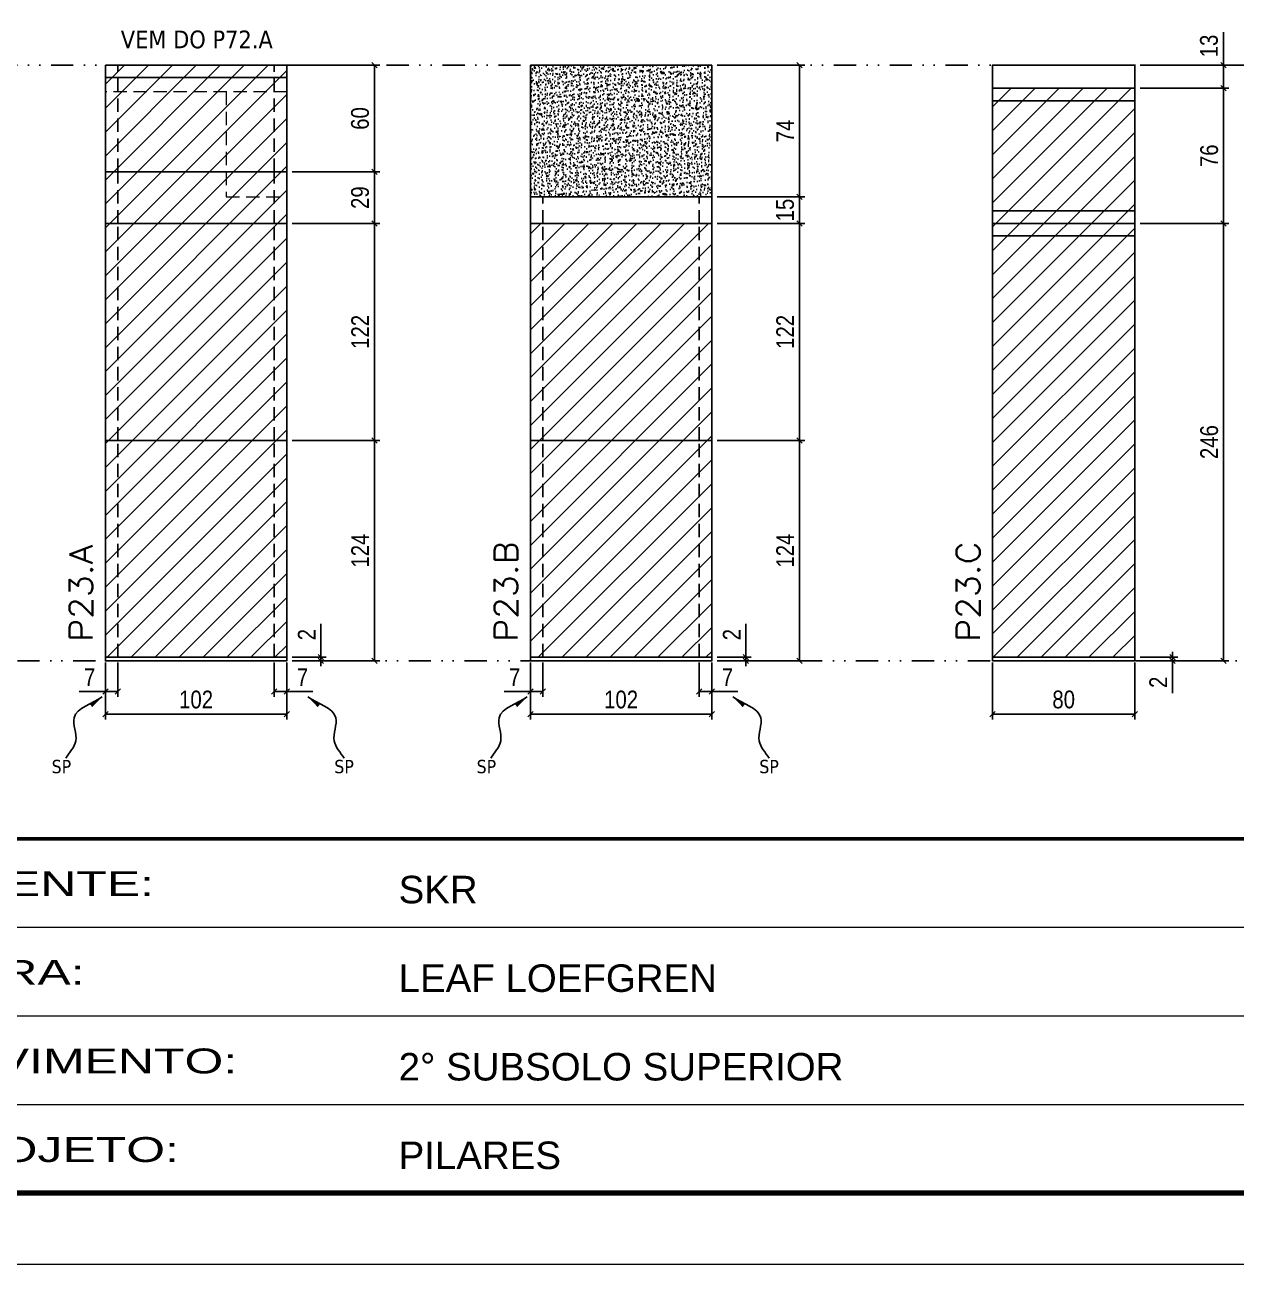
# Model space of a CAD drawing. Extents: x 13741 to 27878, y -21631 to 6985.
# Drawn here: x 18085 to 18767, y -2105 to -1408 of the extents above; entities that cross this region are included whole.
import ezdxf

# ---------------------------------------------------------------- set-up
doc = ezdxf.new("R2010")
doc.units = 0
for name, pattern in [('CONTINUO', [0]), ('DASHED', [0.75, 0.5, -0.25]), ('DIVIDE2', [0.625, 0.25, -0.125, 0, -0.125, 0, -0.125]), ('HIDDEN', [0.375, 0.25, -0.125])]:
    doc.linetypes.add(name, pattern=pattern)
for name, color, linetype in [('COTA', 241, 'Continuous'), ('Nível', 160, 'Continuous'), ('Painéis', 200, 'Continuous'), ('SARR_2.2x7', 40, 'Continuous'), ('Sarrafo de Pressão', 42, 'HIDDEN'), ('texto', 7, 'Continuous')]:
    doc.layers.add(name, color=color, linetype=linetype)
for name, color, linetype, lineweight in [('Folhas', 255, 'Continuous', 9), ('Hachura', 251, 'Continuous', 9), ('SARRAFO DE PRESSAO', 251, 'DASHED', 9), ('Texto Seção', 7, 'Continuous', 15)]:
    doc.layers.add(name, color=color, linetype=linetype, lineweight=lineweight)
doc.styles.add('ARIAL', font='arial.ttf')
doc.styles.add('COTA TECNICA', font='techl___.ttf', dxfattribs={"height": 10})
doc.styles.add('COTA TECNICA-50', font='techl___.ttf', dxfattribs={"height": 10})
doc.styles.add('REGUA-120', font='ROMANS.shx', dxfattribs={"height": 15})
doc.styles.get("Standard").update_dxf_attribs({"font": 'arial.ttf'})
doc.styles.add('Tecnologia', font='')
doc.styles.get('Tecnologia').set_extended_font_data('Forgotten Futurist')
doc.dimstyles.new('COTA PAINEL-50', dxfattribs={"dimtxt": 10, "dimasz": 3, "dimexe": 3, "dimexo": 3, "dimgap": 3, "dimtad": 1, "dimdec": 1, "dimzin": 12, "dimdsep": 46, "dimtxsty": 'COTA TECNICA-50', "dimblk1": 'OBLIQUE', "dimblk2": 'OBLIQUE', "dimsah": 1, "dimcen": 0.9, "dimclrd": 4, "dimclre": 4, "dimclrt": 240, "dimadec": 1, "dimazin": 3, "dimtfac": 1, "dimtdec": 1, "dimtmove": 0, "dimatfit": 3, "dimfxl": 1, "dimtolj": 1, "dimtzin": 12, "dimarcsym": 0})
doc.dimstyles.new('PAINEL', dxfattribs={"dimtxt": 10, "dimasz": 3, "dimexe": 3, "dimexo": 3, "dimgap": 3, "dimtad": 1, "dimdec": 1, "dimzin": 12, "dimdsep": 46, "dimtxsty": 'COTA TECNICA', "dimblk1": 'OBLIQUE', "dimblk2": 'OBLIQUE', "dimsah": 1, "dimcen": 0.9, "dimclrd": 4, "dimclre": 4, "dimclrt": 240, "dimadec": 1, "dimazin": 3, "dimtfac": 1, "dimtdec": 1, "dimtmove": 0, "dimatfit": 3, "dimfxl": 1, "dimtolj": 1, "dimtzin": 12, "dimarcsym": 0})
doc.dimstyles.get("Standard").update_dxf_attribs({"dimtxt": 0.18, "dimasz": 0.18, "dimexe": 0.18, "dimexo": 0.0625, "dimgap": 0.09, "dimtad": 0, "dimtih": 1, "dimtoh": 1, "dimdec": 4, "dimzin": 0, "dimdsep": 46, "dimtxsty": 'Standard', "dimcen": 0.09, "dimadec": 0, "dimazin": 0, "dimtfac": 1, "dimtdec": 4, "dimtofl": 0, "dimtmove": 0, "dimatfit": 3, "dimfxl": 1, "dimtolj": 1, "dimtzin": 0, "dimarcsym": 0})

# ---------------------------------------------------------------- blocks, each defined once
blk = doc.blocks.new('9999999999')
at = {"color": 30, "linetype": 'CONTINUO'}
for p, q in [((98564.56, 34379.64), (99583.98, 34379.64)), ((98564.56, 34329.83), (99487.98, 34329.83)), ((98564.56, 34280.02), (99487.98, 34280.02))]:
    blk.add_line(p, q, dxfattribs=at)
at = {"color": 30, "linetype": 'CONTINUO', "const_width": 2}
blk.add_lwpolyline([(99583.98, 34230.21), (99583.98, 34414.45, 0.414214), (99568.98, 34429.45), (98228.98, 34429.45, 0.414214), (98213.98, 34414.45), (98213.98, 34245.21, 0.414214), (98228.98, 34230.21), (99583.98, 34230.21)], format="xyb", dxfattribs=at)
at = {"layer": 'Folhas'}
blk.add_lwpolyline([(98138.98, 34190.21), (99623.98, 34190.21), (99623.98, 35240.21), (98138.98, 35240.21)], close=True, dxfattribs=at)
at = {"layer": 'Folhas', "color": 30, "const_width": 3}
blk.add_lwpolyline([(98213.98, 34230.21), (99583.98, 34230.21), (99583.98, 35200.21), (98213.98, 35200.21)], close=True, dxfattribs=at)
at = {"color": 7, "linetype": 'Continuous', "ltscale": 5, "style": 'ARIAL'}
for s, height, p in [('SKR', 15.483, (98837.68, 34393.13)), ('LEAF LOEFGREN', 15.4829, (98837.68, 34343.32)), ('2° SUBSOLO SUPERIOR', 15.4829, (98837.68, 34293.51)), ('PILARES', 15.483, (98837.68, 34243.7))]:
    blk.add_text(s, height=height, dxfattribs=at).set_placement(p)
at = {"layer": 'Folhas', "color": 7, "style": 'Tecnologia', "width": 1.5}
for s, p in [('CLIENTE:', (98573.65, 34397.17)), ('OBRA:', (98573.65, 34347.31)), ('PAVIMENTO:', (98573.65, 34297.5)), ('PROJETO:', (98573.65, 34247.69))]:
    blk.add_text(s, height=14, dxfattribs=at).set_placement(p)
blk = doc.blocks.new('_Oblique')
at = {"color": 0, "linetype": 'ByBlock', "lineweight": -2}
blk.add_line((-0.5, -0.5), (0.5, 0.5), dxfattribs=at)
blk = doc.blocks.new('*D1624')
at = {"layer": 'COTA', "color": 4, "lineweight": -2, "transparency": 16777216}
for p, q in [((18369.81, -1767.02), (18369.81, -1798.91)), ((18471.81, -1767.02), (18471.81, -1798.91)), ((18471.81, -1795.91), (18369.81, -1795.91))]:
    blk.add_line(p, q, dxfattribs=at)
at = {"layer": 'Defpoints', "color": 0, "transparency": 16777216}
for p in [(18369.81, -1764.02), (18471.81, -1764.02), (18369.81, -1795.91)]:
    blk.add_point(p, dxfattribs=at)
at = {"layer": 'COTA', "color": 4, "lineweight": -2, "transparency": 16777216, "xscale": 3, "yscale": 3, "zscale": 3, "rotation": 180}
blk.add_blockref('_Oblique', (18369.81, -1795.91), dxfattribs=at)
at = {"layer": 'COTA', "color": 4, "lineweight": -2, "transparency": 16777216, "xscale": 3, "yscale": 3, "zscale": 3}
blk.add_blockref('_Oblique', (18471.81, -1795.91), dxfattribs=at)
at = {"layer": 'COTA', "color": 240, "transparency": 16777216, "insert": (18420.81, -1787.81), "char_height": 10, "attachment_point": 5, "style": 'COTA TECNICA'}
blk.add_mtext('\\A1;102', dxfattribs=at)
blk = doc.blocks.new('*D1625')
at = {"layer": 'COTA', "color": 4, "lineweight": -2, "transparency": 16777216}
for p, q in [((18464.81, -1767.02), (18464.81, -1786.26)), ((18471.81, -1769.02), (18471.81, -1786.26)), ((18464.81, -1783.26), (18471.81, -1783.26)), ((18471.81, -1783.26), (18486.54, -1783.26))]:
    blk.add_line(p, q, dxfattribs=at)
at = {"layer": 'Defpoints', "color": 0, "transparency": 16777216}
for p in [(18464.81, -1764.02), (18471.81, -1766.02), (18471.81, -1783.26)]:
    blk.add_point(p, dxfattribs=at)
at = {"layer": 'COTA', "color": 4, "lineweight": -2, "transparency": 16777216, "xscale": 3, "yscale": 3, "zscale": 3, "rotation": 180}
blk.add_blockref('_Oblique', (18464.81, -1783.26), dxfattribs=at)
at = {"layer": 'COTA', "color": 4, "lineweight": -2, "transparency": 16777216, "xscale": 3, "yscale": 3, "zscale": 3}
blk.add_blockref('_Oblique', (18471.81, -1783.26), dxfattribs=at)
at = {"layer": 'COTA', "color": 240, "transparency": 16777216, "insert": (18480.67, -1775.18), "char_height": 10, "attachment_point": 5, "style": 'COTA TECNICA-50'}
blk.add_mtext('\\A1;7', dxfattribs=at)
blk = doc.blocks.new('*D1626')
at = {"layer": 'COTA', "color": 4, "lineweight": -2, "transparency": 16777216}
for p, q in [((18369.81, -1769.02), (18369.81, -1786.26)), ((18376.81, -1767.02), (18376.81, -1786.26)), ((18369.81, -1783.26), (18355.08, -1783.26)), ((18376.81, -1783.26), (18369.81, -1783.26))]:
    blk.add_line(p, q, dxfattribs=at)
at = {"layer": 'Defpoints', "color": 0, "transparency": 16777216}
for p in [(18369.81, -1766.02), (18376.81, -1764.02), (18369.81, -1783.26)]:
    blk.add_point(p, dxfattribs=at)
at = {"layer": 'COTA', "color": 4, "lineweight": -2, "transparency": 16777216, "xscale": 3, "yscale": 3, "zscale": 3, "rotation": 180}
blk.add_blockref('_Oblique', (18369.81, -1783.26), dxfattribs=at)
at = {"layer": 'COTA', "color": 4, "lineweight": -2, "transparency": 16777216, "xscale": 3, "yscale": 3, "zscale": 3}
blk.add_blockref('_Oblique', (18376.81, -1783.26), dxfattribs=at)
at = {"layer": 'COTA', "color": 240, "transparency": 16777216, "insert": (18360.94, -1775.18), "char_height": 10, "attachment_point": 5, "style": 'COTA TECNICA-50'}
blk.add_mtext('\\A1;7', dxfattribs=at)
blk = doc.blocks.new('*D1627')
at = {"layer": 'COTA', "color": 4, "lineweight": -2, "transparency": 16777216}
for p, q in [((18491.07, -1764.02), (18491.07, -1745.21)), ((18474.81, -1764.02), (18494.07, -1764.02)), ((18474.81, -1766.02), (18494.07, -1766.02)), ((18491.07, -1766.02), (18491.07, -1764.02)), ((18491.07, -1766.02), (18491.07, -1769.02))]:
    blk.add_line(p, q, dxfattribs=at)
at = {"layer": 'Defpoints', "color": 0, "transparency": 16777216}
for p in [(18471.81, -1764.02), (18471.81, -1766.02), (18491.07, -1766.02)]:
    blk.add_point(p, dxfattribs=at)
at = {"layer": 'COTA', "color": 4, "lineweight": -2, "transparency": 16777216, "xscale": 3, "yscale": 3, "zscale": 3}
for p, rotation in [((18491.07, -1764.02), 270), ((18491.07, -1766.02), 90)]:
    blk.add_blockref('_Oblique', p, dxfattribs=dict(at, rotation=rotation))
at = {"layer": 'COTA', "color": 240, "transparency": 16777216, "insert": (18483.07, -1751.27), "char_height": 10, "attachment_point": 5, "rotation": 90, "style": 'COTA TECNICA-50'}
blk.add_mtext('\\A1;2', dxfattribs=at)
blk = doc.blocks.new('*D1630')
at = {"layer": 'COTA', "color": 4, "lineweight": -2, "transparency": 16777216}
for p, q in [((18474.81, -1431.02), (18524.17, -1431.02)), ((18521.17, -1505.02), (18521.17, -1431.02)), ((18474.81, -1505.02), (18524.17, -1505.02))]:
    blk.add_line(p, q, dxfattribs=at)
at = {"layer": 'Defpoints', "color": 0, "transparency": 16777216}
for p in [(18471.81, -1431.02), (18521.17, -1431.02), (18471.81, -1505.02)]:
    blk.add_point(p, dxfattribs=at)
at = {"layer": 'COTA', "color": 4, "lineweight": -2, "transparency": 16777216, "xscale": 3, "yscale": 3, "zscale": 3}
for p, rotation in [((18521.17, -1431.02), 90), ((18521.17, -1505.02), 270)]:
    blk.add_blockref('_Oblique', p, dxfattribs=dict(at, rotation=rotation))
at = {"layer": 'COTA', "color": 240, "transparency": 16777216, "insert": (18513.1, -1468.02), "char_height": 10, "attachment_point": 5, "rotation": 90, "style": 'COTA TECNICA-50'}
blk.add_mtext('\\A1;74', dxfattribs=at)
blk = doc.blocks.new('*D1628')
at = {"layer": 'COTA', "color": 4, "lineweight": -2, "transparency": 16777216}
for p, q in [((18474.81, -1520.02), (18524.17, -1520.02)), ((18521.17, -1642.02), (18521.17, -1520.02)), ((18474.81, -1642.02), (18524.17, -1642.02))]:
    blk.add_line(p, q, dxfattribs=at)
at = {"layer": 'Defpoints', "color": 0, "transparency": 16777216}
for p in [(18471.81, -1520.02), (18521.17, -1520.02), (18471.81, -1642.02)]:
    blk.add_point(p, dxfattribs=at)
at = {"layer": 'COTA', "color": 4, "lineweight": -2, "transparency": 16777216, "xscale": 3, "yscale": 3, "zscale": 3}
for p, rotation in [((18521.17, -1520.02), 90), ((18521.17, -1642.02), 270)]:
    blk.add_blockref('_Oblique', p, dxfattribs=dict(at, rotation=rotation))
at = {"layer": 'COTA', "color": 240, "transparency": 16777216, "insert": (18513.12, -1581.02), "char_height": 10, "attachment_point": 5, "rotation": 90, "style": 'COTA TECNICA-50'}
blk.add_mtext('\\A1;122', dxfattribs=at)
blk = doc.blocks.new('*D1631')
at = {"layer": 'COTA', "color": 4, "linetype": 'ByBlock', "lineweight": -2, "transparency": 16777216}
for p, q in [((18474.81, -1642.02), (18524.17, -1642.02)), ((18521.17, -1766.02), (18521.17, -1642.02)), ((18474.81, -1766.02), (18524.17, -1766.02))]:
    blk.add_line(p, q, dxfattribs=at)
at = {"layer": 'Defpoints', "color": 0, "linetype": 'ByBlock', "transparency": 16777216}
for p in [(18471.81, -1642.02), (18521.17, -1642.02), (18471.81, -1766.02)]:
    blk.add_point(p, dxfattribs=at)
at = {"layer": 'COTA', "color": 4, "linetype": 'ByBlock', "lineweight": -2, "transparency": 16777216, "xscale": 3, "yscale": 3, "zscale": 3}
for p, rotation in [((18521.17, -1642.02), 90), ((18521.17, -1766.02), 270)]:
    blk.add_blockref('_Oblique', p, dxfattribs=dict(at, rotation=rotation))
at = {"layer": 'COTA', "color": 240, "linetype": 'ByBlock', "transparency": 16777216, "insert": (18513.1, -1704.02), "char_height": 10, "attachment_point": 5, "rotation": 90, "style": 'COTA TECNICA'}
blk.add_mtext('\\A1;124', dxfattribs=at)
blk = doc.blocks.new('*D1632')
at = {"layer": 'COTA', "color": 4, "linetype": 'ByBlock', "lineweight": -2, "transparency": 16777216}
for p, q in [((18474.81, -1642.02), (18524.17, -1642.02)), ((18521.17, -1766.02), (18521.17, -1642.02)), ((18474.81, -1766.02), (18524.17, -1766.02))]:
    blk.add_line(p, q, dxfattribs=at)
at = {"layer": 'Defpoints', "color": 0, "linetype": 'ByBlock', "transparency": 16777216}
for p in [(18471.81, -1642.02), (18521.17, -1642.02), (18471.81, -1766.02)]:
    blk.add_point(p, dxfattribs=at)
at = {"layer": 'COTA', "color": 4, "linetype": 'ByBlock', "lineweight": -2, "transparency": 16777216, "xscale": 3, "yscale": 3, "zscale": 3}
for p, rotation in [((18521.17, -1642.02), 90), ((18521.17, -1766.02), 270)]:
    blk.add_blockref('_Oblique', p, dxfattribs=dict(at, rotation=rotation))
at = {"layer": 'COTA', "color": 240, "linetype": 'ByBlock', "transparency": 16777216, "insert": (18513.1, -1704.02), "char_height": 10, "attachment_point": 5, "rotation": 90, "style": 'COTA TECNICA'}
blk.add_mtext('\\A1;124', dxfattribs=at)
blk = doc.blocks.new('*D1633')
at = {"layer": 'COTA', "color": 4, "lineweight": -2, "transparency": 16777216}
for p, q in [((18130.73, -1767.02), (18130.73, -1798.91)), ((18232.73, -1767.02), (18232.73, -1798.91)), ((18232.73, -1795.91), (18130.73, -1795.91))]:
    blk.add_line(p, q, dxfattribs=at)
at = {"layer": 'Defpoints', "color": 0, "transparency": 16777216}
for p in [(18130.73, -1764.02), (18232.73, -1764.02), (18130.73, -1795.91)]:
    blk.add_point(p, dxfattribs=at)
at = {"layer": 'COTA', "color": 4, "lineweight": -2, "transparency": 16777216, "xscale": 3, "yscale": 3, "zscale": 3, "rotation": 180}
blk.add_blockref('_Oblique', (18130.73, -1795.91), dxfattribs=at)
at = {"layer": 'COTA', "color": 4, "lineweight": -2, "transparency": 16777216, "xscale": 3, "yscale": 3, "zscale": 3}
blk.add_blockref('_Oblique', (18232.73, -1795.91), dxfattribs=at)
at = {"layer": 'COTA', "color": 240, "transparency": 16777216, "insert": (18181.73, -1787.81), "char_height": 10, "attachment_point": 5, "style": 'COTA TECNICA'}
blk.add_mtext('\\A1;102', dxfattribs=at)
blk = doc.blocks.new('*D1634')
at = {"layer": 'COTA', "color": 4, "lineweight": -2, "transparency": 16777216}
for p, q in [((18225.73, -1767.02), (18225.73, -1786.26)), ((18232.73, -1769.02), (18232.73, -1786.26)), ((18225.73, -1783.26), (18232.73, -1783.26)), ((18232.73, -1783.26), (18247.46, -1783.26))]:
    blk.add_line(p, q, dxfattribs=at)
at = {"layer": 'Defpoints', "color": 0, "transparency": 16777216}
for p in [(18225.73, -1764.02), (18232.73, -1766.02), (18232.73, -1783.26)]:
    blk.add_point(p, dxfattribs=at)
at = {"layer": 'COTA', "color": 4, "lineweight": -2, "transparency": 16777216, "xscale": 3, "yscale": 3, "zscale": 3, "rotation": 180}
blk.add_blockref('_Oblique', (18225.73, -1783.26), dxfattribs=at)
at = {"layer": 'COTA', "color": 4, "lineweight": -2, "transparency": 16777216, "xscale": 3, "yscale": 3, "zscale": 3}
blk.add_blockref('_Oblique', (18232.73, -1783.26), dxfattribs=at)
at = {"layer": 'COTA', "color": 240, "transparency": 16777216, "insert": (18241.59, -1775.18), "char_height": 10, "attachment_point": 5, "style": 'COTA TECNICA-50'}
blk.add_mtext('\\A1;7', dxfattribs=at)
blk = doc.blocks.new('*D1635')
at = {"layer": 'COTA', "color": 4, "lineweight": -2, "transparency": 16777216}
for p, q in [((18130.73, -1769.02), (18130.73, -1786.26)), ((18137.73, -1767.02), (18137.73, -1786.26)), ((18130.73, -1783.26), (18115.99, -1783.26)), ((18137.73, -1783.26), (18130.73, -1783.26))]:
    blk.add_line(p, q, dxfattribs=at)
at = {"layer": 'Defpoints', "color": 0, "transparency": 16777216}
for p in [(18130.73, -1766.02), (18137.73, -1764.02), (18130.73, -1783.26)]:
    blk.add_point(p, dxfattribs=at)
at = {"layer": 'COTA', "color": 4, "lineweight": -2, "transparency": 16777216, "xscale": 3, "yscale": 3, "zscale": 3, "rotation": 180}
blk.add_blockref('_Oblique', (18130.73, -1783.26), dxfattribs=at)
at = {"layer": 'COTA', "color": 4, "lineweight": -2, "transparency": 16777216, "xscale": 3, "yscale": 3, "zscale": 3}
blk.add_blockref('_Oblique', (18137.73, -1783.26), dxfattribs=at)
at = {"layer": 'COTA', "color": 240, "transparency": 16777216, "insert": (18121.86, -1775.18), "char_height": 10, "attachment_point": 5, "style": 'COTA TECNICA-50'}
blk.add_mtext('\\A1;7', dxfattribs=at)
blk = doc.blocks.new('*D1636')
at = {"layer": 'COTA', "color": 4, "lineweight": -2, "transparency": 16777216}
for p, q in [((18251.98, -1764.02), (18251.98, -1745.21)), ((18235.73, -1764.02), (18254.98, -1764.02)), ((18235.73, -1766.02), (18254.98, -1766.02)), ((18251.98, -1766.02), (18251.98, -1764.02)), ((18251.98, -1766.02), (18251.98, -1769.02))]:
    blk.add_line(p, q, dxfattribs=at)
at = {"layer": 'Defpoints', "color": 0, "transparency": 16777216}
for p in [(18232.73, -1764.02), (18232.73, -1766.02), (18251.98, -1766.02)]:
    blk.add_point(p, dxfattribs=at)
at = {"layer": 'COTA', "color": 4, "lineweight": -2, "transparency": 16777216, "xscale": 3, "yscale": 3, "zscale": 3}
for p, rotation in [((18251.98, -1764.02), 270), ((18251.98, -1766.02), 90)]:
    blk.add_blockref('_Oblique', p, dxfattribs=dict(at, rotation=rotation))
at = {"layer": 'COTA', "color": 240, "transparency": 16777216, "insert": (18243.98, -1751.27), "char_height": 10, "attachment_point": 5, "rotation": 90, "style": 'COTA TECNICA-50'}
blk.add_mtext('\\A1;2', dxfattribs=at)
blk = doc.blocks.new('*D1637')
at = {"layer": 'COTA', "color": 4, "lineweight": -2, "transparency": 16777216}
for p, q in [((18235.73, -1520.02), (18285.09, -1520.02)), ((18282.09, -1642.02), (18282.09, -1520.02)), ((18235.73, -1642.02), (18285.09, -1642.02))]:
    blk.add_line(p, q, dxfattribs=at)
at = {"layer": 'Defpoints', "color": 0, "transparency": 16777216}
for p in [(18232.73, -1520.02), (18282.09, -1520.02), (18232.73, -1642.02)]:
    blk.add_point(p, dxfattribs=at)
at = {"layer": 'COTA', "color": 4, "lineweight": -2, "transparency": 16777216, "xscale": 3, "yscale": 3, "zscale": 3}
for p, rotation in [((18282.09, -1520.02), 90), ((18282.09, -1642.02), 270)]:
    blk.add_blockref('_Oblique', p, dxfattribs=dict(at, rotation=rotation))
at = {"layer": 'COTA', "color": 240, "transparency": 16777216, "insert": (18274.03, -1581.02), "char_height": 10, "attachment_point": 5, "rotation": 90, "style": 'COTA TECNICA-50'}
blk.add_mtext('\\A1;122', dxfattribs=at)
blk = doc.blocks.new('*D1638')
at = {"layer": 'COTA', "color": 4, "lineweight": -2, "transparency": 16777216}
for p, q in [((18235.73, -1491.02), (18285.09, -1491.02)), ((18282.09, -1520.02), (18282.09, -1491.02)), ((18235.73, -1520.02), (18285.09, -1520.02))]:
    blk.add_line(p, q, dxfattribs=at)
at = {"layer": 'Defpoints', "color": 0, "transparency": 16777216}
for p in [(18232.73, -1491.02), (18282.09, -1491.02), (18232.73, -1520.02)]:
    blk.add_point(p, dxfattribs=at)
at = {"layer": 'COTA', "color": 4, "lineweight": -2, "transparency": 16777216, "xscale": 3, "yscale": 3, "zscale": 3}
for p, rotation in [((18282.09, -1491.02), 90), ((18282.09, -1520.02), 270)]:
    blk.add_blockref('_Oblique', p, dxfattribs=dict(at, rotation=rotation))
at = {"layer": 'COTA', "color": 240, "transparency": 16777216, "insert": (18274.01, -1505.52), "char_height": 10, "attachment_point": 5, "rotation": 90, "style": 'COTA TECNICA-50'}
blk.add_mtext('\\A1;29', dxfattribs=at)
blk = doc.blocks.new('*D1639')
at = {"layer": 'COTA', "color": 4, "linetype": 'ByBlock', "lineweight": -2, "transparency": 16777216}
for p, q in [((18235.73, -1642.02), (18285.09, -1642.02)), ((18282.09, -1766.02), (18282.09, -1642.02)), ((18235.73, -1766.02), (18285.09, -1766.02))]:
    blk.add_line(p, q, dxfattribs=at)
at = {"layer": 'Defpoints', "color": 0, "linetype": 'ByBlock', "transparency": 16777216}
for p in [(18232.73, -1642.02), (18282.09, -1642.02), (18232.73, -1766.02)]:
    blk.add_point(p, dxfattribs=at)
at = {"layer": 'COTA', "color": 4, "linetype": 'ByBlock', "lineweight": -2, "transparency": 16777216, "xscale": 3, "yscale": 3, "zscale": 3}
for p, rotation in [((18282.09, -1642.02), 90), ((18282.09, -1766.02), 270)]:
    blk.add_blockref('_Oblique', p, dxfattribs=dict(at, rotation=rotation))
at = {"layer": 'COTA', "color": 240, "linetype": 'ByBlock', "transparency": 16777216, "insert": (18274.02, -1704.02), "char_height": 10, "attachment_point": 5, "rotation": 90, "style": 'COTA TECNICA'}
blk.add_mtext('\\A1;124', dxfattribs=at)
blk = doc.blocks.new('*D1640')
at = {"layer": 'COTA', "color": 4, "linetype": 'ByBlock', "lineweight": -2, "transparency": 16777216}
for p, q in [((18235.73, -1642.02), (18285.09, -1642.02)), ((18282.09, -1766.02), (18282.09, -1642.02)), ((18235.73, -1766.02), (18285.09, -1766.02))]:
    blk.add_line(p, q, dxfattribs=at)
at = {"layer": 'Defpoints', "color": 0, "linetype": 'ByBlock', "transparency": 16777216}
for p in [(18232.73, -1642.02), (18282.09, -1642.02), (18232.73, -1766.02)]:
    blk.add_point(p, dxfattribs=at)
at = {"layer": 'COTA', "color": 4, "linetype": 'ByBlock', "lineweight": -2, "transparency": 16777216, "xscale": 3, "yscale": 3, "zscale": 3}
for p, rotation in [((18282.09, -1642.02), 90), ((18282.09, -1766.02), 270)]:
    blk.add_blockref('_Oblique', p, dxfattribs=dict(at, rotation=rotation))
at = {"layer": 'COTA', "color": 240, "linetype": 'ByBlock', "transparency": 16777216, "insert": (18274.02, -1704.02), "char_height": 10, "attachment_point": 5, "rotation": 90, "style": 'COTA TECNICA'}
blk.add_mtext('\\A1;124', dxfattribs=at)
blk = doc.blocks.new('*D1641')
at = {"layer": 'COTA', "color": 4, "lineweight": -2, "transparency": 16777216}
for p, q in [((18235.73, -1431.02), (18285.09, -1431.02)), ((18282.09, -1491.02), (18282.09, -1431.02)), ((18235.73, -1491.02), (18285.09, -1491.02))]:
    blk.add_line(p, q, dxfattribs=at)
at = {"layer": 'Defpoints', "color": 0, "transparency": 16777216}
for p in [(18232.73, -1431.02), (18282.09, -1431.02), (18232.73, -1491.02)]:
    blk.add_point(p, dxfattribs=at)
at = {"layer": 'COTA', "color": 4, "lineweight": -2, "transparency": 16777216, "xscale": 3, "yscale": 3, "zscale": 3}
for p, rotation in [((18282.09, -1431.02), 90), ((18282.09, -1491.02), 270)]:
    blk.add_blockref('_Oblique', p, dxfattribs=dict(at, rotation=rotation))
at = {"layer": 'COTA', "color": 240, "transparency": 16777216, "insert": (18273.99, -1461.02), "char_height": 10, "attachment_point": 5, "rotation": 90, "style": 'COTA TECNICA'}
blk.add_mtext('\\A1;60', dxfattribs=at)
blk = doc.blocks.new('*D1642')
at = {"layer": 'COTA', "color": 4, "lineweight": -2, "transparency": 16777216}
for p, q in [((18629.78, -1767.02), (18629.78, -1798.91)), ((18709.78, -1767.02), (18709.78, -1798.91)), ((18629.78, -1795.91), (18709.78, -1795.91))]:
    blk.add_line(p, q, dxfattribs=at)
at = {"layer": 'Defpoints', "color": 0, "transparency": 16777216}
for p in [(18629.78, -1764.02), (18709.78, -1764.02), (18709.78, -1795.91)]:
    blk.add_point(p, dxfattribs=at)
at = {"layer": 'COTA', "color": 4, "lineweight": -2, "transparency": 16777216, "xscale": 3, "yscale": 3, "zscale": 3, "rotation": 180}
blk.add_blockref('_Oblique', (18629.78, -1795.91), dxfattribs=at)
at = {"layer": 'COTA', "color": 4, "lineweight": -2, "transparency": 16777216, "xscale": 3, "yscale": 3, "zscale": 3}
blk.add_blockref('_Oblique', (18709.78, -1795.91), dxfattribs=at)
at = {"layer": 'COTA', "color": 240, "transparency": 16777216, "insert": (18669.78, -1787.79), "char_height": 10, "attachment_point": 5, "style": 'COTA TECNICA'}
blk.add_mtext('\\A1;80', dxfattribs=at)
blk = doc.blocks.new('*D1643')
at = {"layer": 'COTA', "color": 4, "lineweight": -2, "transparency": 16777216}
for p, q in [((18730.97, -1764.02), (18730.97, -1761.02)), ((18712.78, -1764.02), (18733.97, -1764.02)), ((18712.78, -1766.02), (18733.97, -1766.02)), ((18730.97, -1764.02), (18730.97, -1766.02)), ((18730.97, -1766.02), (18730.97, -1784.13))]:
    blk.add_line(p, q, dxfattribs=at)
at = {"layer": 'Defpoints', "color": 0, "transparency": 16777216}
for p in [(18709.78, -1764.02), (18709.78, -1766.02), (18730.97, -1764.02)]:
    blk.add_point(p, dxfattribs=at)
at = {"layer": 'COTA', "color": 4, "lineweight": -2, "transparency": 16777216, "xscale": 3, "yscale": 3, "zscale": 3}
for p, rotation in [((18730.97, -1764.02), 270), ((18730.97, -1766.02), 90)]:
    blk.add_blockref('_Oblique', p, dxfattribs=dict(at, rotation=rotation))
at = {"layer": 'COTA', "color": 240, "transparency": 16777216, "insert": (18722.97, -1778.07), "char_height": 10, "attachment_point": 5, "rotation": 90, "style": 'COTA TECNICA-50'}
blk.add_mtext('\\A1;2', dxfattribs=at)
blk = doc.blocks.new('*D1644')
at = {"layer": 'COTA', "color": 4, "lineweight": -2, "transparency": 16777216}
for p, q in [((18712.78, -1519.99), (18762.77, -1519.99)), ((18759.77, -1766.02), (18759.77, -1519.99)), ((18712.78, -1766.02), (18762.77, -1766.02))]:
    blk.add_line(p, q, dxfattribs=at)
at = {"layer": 'Defpoints', "color": 0, "transparency": 16777216}
for p in [(18709.78, -1519.99), (18759.77, -1519.99), (18709.78, -1766.02)]:
    blk.add_point(p, dxfattribs=at)
at = {"layer": 'COTA', "color": 4, "lineweight": -2, "transparency": 16777216, "xscale": 3, "yscale": 3, "zscale": 3}
for p, rotation in [((18759.77, -1519.99), 90), ((18759.77, -1766.02), 270)]:
    blk.add_blockref('_Oblique', p, dxfattribs=dict(at, rotation=rotation))
at = {"layer": 'COTA', "color": 240, "transparency": 16777216, "insert": (18751.67, -1643), "char_height": 10, "attachment_point": 5, "rotation": 90, "style": 'COTA TECNICA-50'}
blk.add_mtext('\\A1;246', dxfattribs=at)
blk = doc.blocks.new('*D1645')
at = {"layer": 'COTA', "color": 4, "lineweight": -2, "transparency": 16777216}
for p, q in [((18712.78, -1444.02), (18762.77, -1444.02)), ((18759.77, -1519.99), (18759.77, -1444.02)), ((18712.78, -1519.99), (18762.77, -1519.99))]:
    blk.add_line(p, q, dxfattribs=at)
at = {"layer": 'Defpoints', "color": 0, "transparency": 16777216}
for p in [(18709.78, -1444.02), (18759.77, -1444.02), (18709.78, -1519.99)]:
    blk.add_point(p, dxfattribs=at)
at = {"layer": 'COTA', "color": 4, "lineweight": -2, "transparency": 16777216, "xscale": 3, "yscale": 3, "zscale": 3}
for p, rotation in [((18759.77, -1444.02), 90), ((18759.77, -1519.99), 270)]:
    blk.add_blockref('_Oblique', p, dxfattribs=dict(at, rotation=rotation))
at = {"layer": 'COTA', "color": 240, "transparency": 16777216, "insert": (18751.67, -1482), "char_height": 10, "attachment_point": 5, "rotation": 90, "style": 'COTA TECNICA'}
blk.add_mtext('\\A1;76', dxfattribs=at)
blk = doc.blocks.new('*D1646')
at = {"layer": 'COTA', "color": 4, "lineweight": -2, "transparency": 16777216}
for p, q in [((18759.77, -1431.02), (18759.77, -1412.5)), ((18712.78, -1431.02), (18762.77, -1431.02)), ((18759.77, -1444.02), (18759.77, -1431.02)), ((18712.78, -1444.02), (18762.77, -1444.02))]:
    blk.add_line(p, q, dxfattribs=at)
at = {"layer": 'Defpoints', "color": 0, "transparency": 16777216}
for p in [(18709.78, -1431.02), (18759.77, -1431.02), (18709.78, -1444.02)]:
    blk.add_point(p, dxfattribs=at)
at = {"layer": 'COTA', "color": 4, "lineweight": -2, "transparency": 16777216, "xscale": 3, "yscale": 3, "zscale": 3}
for p, rotation in [((18759.77, -1431.02), 90), ((18759.77, -1444.02), 270)]:
    blk.add_blockref('_Oblique', p, dxfattribs=dict(at, rotation=rotation))
at = {"layer": 'COTA', "color": 240, "transparency": 16777216, "insert": (18751.55, -1420.26), "char_height": 10, "attachment_point": 5, "rotation": 90, "style": 'COTA TECNICA'}
blk.add_mtext('\\A1;13', dxfattribs=at)
blk = doc.blocks.new('*D1651')
at = {"layer": 'COTA', "color": 4, "lineweight": -2, "transparency": 16777216}
for p, q in [((18474.81, -1505.02), (18524.17, -1505.02)), ((18521.17, -1520.02), (18521.17, -1505.02)), ((18474.81, -1520.02), (18524.17, -1520.02))]:
    blk.add_line(p, q, dxfattribs=at)
at = {"layer": 'Defpoints', "color": 0, "transparency": 16777216}
for p in [(18471.81, -1505.02), (18521.17, -1505.02), (18471.81, -1520.02)]:
    blk.add_point(p, dxfattribs=at)
at = {"layer": 'COTA', "color": 4, "lineweight": -2, "transparency": 16777216, "xscale": 3, "yscale": 3, "zscale": 3}
for p, rotation in [((18521.17, -1505.02), 90), ((18521.17, -1520.02), 270)]:
    blk.add_blockref('_Oblique', p, dxfattribs=dict(at, rotation=rotation))
at = {"layer": 'COTA', "color": 240, "transparency": 16777216, "insert": (18513.07, -1512.52), "char_height": 10, "attachment_point": 5, "rotation": 90, "style": 'COTA TECNICA'}
blk.add_mtext('\\A1;15', dxfattribs=at)

msp = doc.modelspace()

# ---------------------------------------------------------------- hatches: boundary and pattern name
at = {"layer": 'COTA', "linetype": 'ByBlock'}
h = msp.add_hatch(dxfattribs=at)
h.set_pattern_fill('AR-CONC', color=256, scale=0.03)
h.set_pattern_definition([(50, (12927.725, -12434.458), (5.46554, -0.4781726), [0.5715, -6.2865]), (355, (12927.725, -12434.458), (-1.0573026, 5.7317054), [0.4572, -5.0292175]), (100.451445, (12928.18, -12434.498), (4.4082374, 5.2535326), [0.4857003, -5.3427073]), (46.1842, (12927.725, -12432.934), (8.1323712, -1.26127), [0.85725, -9.42975]), (96.63556, (12928.4025, -12433.039), (7.122124, 7.4227837), [0.7285507, -8.014068]), (351.18415, (12927.725, -12432.934), (7.122124, 7.422784), [0.685799, -7.543792]), (21, (12928.487, -12433.315), (4.5484317, -3.067956), [0.5715, -6.2865]), (326, (12928.487, -12433.315), (1.8540609, 5.525639), [0.4572, -5.0292]), (71.451445, (12928.866, -12433.5706), (6.4024926, 2.457683), [0.4857003, -5.3426981]), (37.5, (12927.7248, -12434.458), (0.0926581, 2.53665117), [0, -4.96824, 0, -5.1054, 0, -5.04825]), (7.5, (12927.7248, -12434.458), (2.0045899, 3.00541724), [0, -2.91084, 0, -4.85394, 0, -1.92405]), (327.5, (12926.0255, -12434.458), (4.06771786, -0.17186232), [0, -1.905, 0, -5.9436, 0, -7.8867]), (317.5, (12925.2635, -12434.458), (4.4438754, 0.7627947), [0, -2.4765, 0, -3.94716, 0, -5.6007])])
h.paths.add_polyline_path([(18369.81, -1431.02), (18369.81, -1505.02), (18471.81, -1505.02), (18471.81, -1431.02)])
at = {"layer": 'Hachura', "linetype": 'ByBlock'}
h = msp.add_hatch(dxfattribs=at)
h.set_pattern_fill('ANSI31', color=256, scale=3)
h.paths.add_polyline_path([(18130.73, -1431.02), (18130.73, -1491.02), (18232.73, -1491.02), (18232.73, -1431.02)])
h.paths.add_polyline_path([(18130.73, -1491.02), (18130.73, -1520.02), (18232.73, -1520.02), (18232.73, -1491.02)])
h.paths.add_polyline_path([(18232.73, -1520.02), (18130.73, -1520.02), (18130.73, -1642.02), (18232.73, -1642.02)])
h.paths.add_polyline_path([(18232.73, -1642.02), (18130.73, -1642.02), (18130.73, -1764.02), (18232.73, -1764.02)])
h.paths.add_polyline_path([(18471.81, -1642.02), (18369.81, -1642.02), (18369.81, -1764.02), (18471.81, -1764.02)])
h.paths.add_polyline_path([(18471.81, -1520.02), (18369.81, -1520.02), (18369.81, -1642.02), (18471.81, -1642.02)])
h.paths.add_polyline_path([(18629.78, -1444.02), (18629.78, -1519.99), (18709.78, -1519.99), (18709.78, -1444.02)])
h.paths.add_polyline_path([(18709.78, -1519.99), (18629.78, -1519.99), (18629.78, -1764.02), (18709.78, -1764.02)])

# ---------------------------------------------------------------- linework, layer by layer
at = {"layer": 'COTA', "linetype": 'ByBlock'}
for p, q in [((18471.81, -1431.02), (18369.81, -1431.02)), ((18369.81, -1505.02), (18369.81, -1431.02)), ((18471.81, -1505.02), (18471.81, -1431.02))]:
    msp.add_line(p, q, dxfattribs=at)
at = {"layer": 'Hachura', "linetype": 'HIDDEN', "ltscale": 30}
for p, q in [((18232.73, -1446.02), (18130.73, -1446.02)), ((18198.73, -1446.02), (18198.73, -1505.02)), ((18198.73, -1505.02), (18232.73, -1505.02))]:
    msp.add_line(p, q, dxfattribs=at)
at = {"layer": 'Nível', "color": 4, "linetype": 'DIVIDE2', "ltscale": 50}
for p, q in [((17596.97, -1431.02), (19081.97, -1431.02)), ((13741.09, -1766.02), (21531.15, -1766.02))]:
    msp.add_line(p, q, dxfattribs=at)
at = {"layer": 'Painéis'}
for p, q in [((18232.73, -1431.02), (18130.73, -1431.02)), ((18130.73, -1431.02), (18130.73, -1764.02)), ((18232.73, -1764.02), (18232.73, -1431.02)), ((18629.78, -1444.02), (18629.78, -1764.02)), ((18629.78, -1444.02), (18709.78, -1444.02)), ((18709.78, -1444.02), (18629.78, -1444.02)), ((18709.78, -1444.02), (18709.78, -1764.02)), ((18130.73, -1491.02), (18232.73, -1491.02)), ((18471.81, -1505.02), (18369.81, -1505.02)), ((18369.81, -1505.02), (18369.81, -1764.02)), ((18471.81, -1764.02), (18471.81, -1505.02)), ((18130.73, -1520.02), (18232.73, -1520.02)), ((18369.81, -1520.02), (18471.81, -1520.02)), ((18629.78, -1519.99), (18709.78, -1519.99)), ((18130.73, -1642.02), (18232.73, -1642.02)), ((18369.81, -1642.02), (18471.81, -1642.02)), ((18629.78, -1764.02), (18709.78, -1764.02)), ((18629.78, -1764.02), (18709.78, -1764.02)), ((18629.78, -1766.02), (18629.78, -1764.02)), ((18709.78, -1766.02), (18629.78, -1766.02)), ((18709.78, -1764.02), (18709.78, -1766.02))]:
    msp.add_line(p, q, dxfattribs=at)
for points in [[(18629.78, -1444.02), (18709.78, -1444.02), (18709.78, -1431.02), (18629.78, -1431.02)], [(18232.73, -1764.02), (18130.73, -1764.02), (18130.73, -1766.02), (18232.73, -1766.02)], [(18471.81, -1764.02), (18369.81, -1764.02), (18369.81, -1766.02), (18471.81, -1766.02)]]:
    msp.add_lwpolyline(points, close=True, dxfattribs=at)
at = {"layer": 'SARR_2.2x7'}
for p, q in [((18232.73, -1438.02), (18130.73, -1438.02)), ((18709.78, -1451.02), (18629.78, -1451.02)), ((18709.78, -1512.99), (18629.78, -1512.99)), ((18709.78, -1526.99), (18629.78, -1526.99))]:
    msp.add_line(p, q, dxfattribs=at)
at = {"layer": 'Sarrafo de Pressão', "ltscale": 30}
for p, q in [((18137.73, -1491.02), (18137.73, -1431.02)), ((18225.73, -1491.02), (18225.73, -1431.02)), ((18137.73, -1520.02), (18137.73, -1491.02)), ((18225.73, -1520.02), (18225.73, -1491.02)), ((18376.81, -1520.02), (18376.81, -1505.02)), ((18464.81, -1520.02), (18464.81, -1505.02)), ((18137.73, -1642.02), (18137.73, -1520.02)), ((18225.73, -1642.02), (18225.73, -1520.02)), ((18376.81, -1642.02), (18376.81, -1520.02)), ((18464.81, -1642.02), (18464.81, -1520.02)), ((18137.73, -1764.02), (18137.73, -1642.02)), ((18225.73, -1764.02), (18225.73, -1642.02)), ((18376.81, -1764.02), (18376.81, -1642.02)), ((18464.81, -1764.02), (18464.81, -1642.02))]:
    msp.add_line(p, q, dxfattribs=at)

# ---------------------------------------------------------------- block references
at = {"layer": 'SARRAFO DE PRESSAO', "color": 6, "linetype": 'ByBlock'}
msp.add_blockref('9999999999', (-80542.01, -36295.5), dxfattribs=at)

# ---------------------------------------------------------------- texts
at = {"layer": 'texto', "color": 0, "attachment_point": 5}
for s, insert, char_height in [('{\\fTahoma|b0|i0|c0|p34;\\C4;VEM DO P72.A}', (18182.12, -1416.65), 10), ('{\\fTahoma|b0|i0|c0|p34;\\C4;SP}', (18105.95, -1825.51), 7.5), ('{\\fTahoma|b0|i0|c0|p34;\\C4;SP}', (18264.97, -1825.51), 7.5), ('{\\fTahoma|b0|i0|c0|p34;\\C4;SP}', (18345.03, -1825.51), 7.5), ('{\\fTahoma|b0|i0|c0|p34;\\C4;SP}', (18504.05, -1825.51), 7.5)]:
    msp.add_mtext(s, dxfattribs=dict(at, insert=insert, char_height=char_height))
at = {"layer": 'Texto Seção', "style": 'REGUA-120', "width": 1.1}
for s, p in [('P23.A', (18123.48, -1755.25)), ('P23.B', (18362.56, -1755.25)), ('P23.C', (18622.53, -1755.25))]:
    msp.add_text(s, height=13, rotation=90, dxfattribs=at).set_placement(p)

# ---------------------------------------------------------------- dimensions: what is measured, and where the dimension line sits
at = {"layer": 'COTA'}
for base, p1, p2, angle, dimstyle, picture, middle in [((18759.77, -1431.02), (18709.78, -1444.02), (18709.78, -1431.02), 90, 'PAINEL', '*D1646', (18751.55, -1420.26)), ((18282.09, -1431.02), (18232.73, -1491.02), (18232.73, -1431.02), 90, 'PAINEL', '*D1641', (18273.99, -1461.02)), ((18521.17, -1431.02), (18471.81, -1505.02), (18471.81, -1431.02), 90, 'COTA PAINEL-50', '*D1630', (18513.1, -1468.02)), ((18759.77, -1444.02), (18709.78, -1519.99), (18709.78, -1444.02), 90, 'PAINEL', '*D1645', (18751.67, -1482)), ((18282.09, -1491.02), (18232.73, -1520.02), (18232.73, -1491.02), 90, 'COTA PAINEL-50', '*D1638', (18274.01, -1505.52)), ((18282.09, -1520.02), (18232.73, -1642.02), (18232.73, -1520.02), 90, 'COTA PAINEL-50', '*D1637', (18274.03, -1581.02)), ((18521.17, -1520.02), (18471.81, -1642.02), (18471.81, -1520.02), 90, 'COTA PAINEL-50', '*D1628', (18513.12, -1581.02)), ((18759.77, -1519.99), (18709.78, -1766.02), (18709.78, -1519.99), 90, 'COTA PAINEL-50', '*D1644', (18751.67, -1643)), ((18130.73, -1783.26), (18137.73, -1764.02), (18130.73, -1766.02), 180, 'COTA PAINEL-50', '*D1635', (18121.86, -1775.18)), ((18369.81, -1783.26), (18376.81, -1764.02), (18369.81, -1766.02), 180, 'COTA PAINEL-50', '*D1626', (18360.94, -1775.18))]:
    dim = msp.add_linear_dim(base=base, p1=p1, p2=p2, angle=angle, dimstyle=dimstyle, dxfattribs=at)
    dim.commit()
    dim.dimension.update_dxf_attribs({"geometry": picture, "text_midpoint": middle})
for base, p1, p2, dimstyle, picture, middle in [((18521.17, -1505.02), (18471.81, -1520.02), (18471.81, -1505.02), 'PAINEL', '*D1651', (18521.17, -1512.52)), ((18251.98, -1766.02), (18232.73, -1764.02), (18232.73, -1766.02), 'COTA PAINEL-50', '*D1636', (18251.98, -1751.27)), ((18491.07, -1766.02), (18471.81, -1764.02), (18471.81, -1766.02), 'COTA PAINEL-50', '*D1627', (18491.07, -1751.27)), ((18730.97, -1764.02), (18709.78, -1766.02), (18709.78, -1764.02), 'COTA PAINEL-50', '*D1643', (18730.97, -1778.07))]:
    dim = msp.add_linear_dim(base=base, p1=p1, p2=p2, angle=90, dimstyle=dimstyle, dxfattribs=at)
    dim.commit()
    dim.dimension.update_dxf_attribs({"geometry": picture, "text_midpoint": middle, "dimtype": 160})
at = {"layer": 'COTA', "linetype": 'ByBlock'}
for p1, p2, picture, middle in [((18232.73, -1766.02), (18232.73, -1642.02), '*D1639', (18274.02, -1704.02)), ((18232.73, -1766.02), (18232.73, -1642.02), '*D1640', (18274.02, -1704.02)), ((18471.81, -1766.02), (18471.81, -1642.02), '*D1631', (18513.1, -1704.02)), ((18471.81, -1766.02), (18471.81, -1642.02), '*D1632', (18513.1, -1704.02))]:
    dim = msp.add_aligned_dim(p1=p1, p2=p2, distance=-49.37, dimstyle='PAINEL', dxfattribs=at)
    dim.commit()
    dim.dimension.update_dxf_attribs({"geometry": picture, "text_midpoint": middle})
at = {"layer": 'COTA'}
for base, p1, p2, picture, middle in [((18130.73, -1795.91), (18232.73, -1764.02), (18130.73, -1764.02), '*D1633', (18181.73, -1787.81)), ((18369.81, -1795.91), (18471.81, -1764.02), (18369.81, -1764.02), '*D1624', (18420.81, -1787.81))]:
    dim = msp.add_linear_dim(base=base, p1=p1, p2=p2, angle=180, dimstyle='PAINEL', override={"dimarcsym": 2}, dxfattribs=at)
    dim.commit()
    dim.dimension.update_dxf_attribs({"geometry": picture, "text_midpoint": middle})
for base, p1, p2, picture, middle in [((18232.73, -1783.26), (18225.73, -1764.02), (18232.73, -1766.02), '*D1634', (18241.59, -1775.18)), ((18471.81, -1783.26), (18464.81, -1764.02), (18471.81, -1766.02), '*D1625', (18480.67, -1775.18))]:
    dim = msp.add_linear_dim(base=base, p1=p1, p2=p2, dimstyle='COTA PAINEL-50', dxfattribs=at)
    dim.commit()
    dim.dimension.update_dxf_attribs({"geometry": picture, "text_midpoint": middle})
dim = msp.add_linear_dim(base=(18709.78, -1795.91), p1=(18629.78, -1764.02), p2=(18709.78, -1764.02), dimstyle='PAINEL', override={"dimarcsym": 2}, dxfattribs=at)
dim.commit()
dim.dimension.update_dxf_attribs({"geometry": '*D1642', "text_midpoint": (18669.78, -1787.79)})

# ---------------------------------------------------------------- leaders
at = {"layer": 'COTA', "path_type": 1}
for points in [[(18128.9, -1786.2), (18113.11, -1798.03), (18114.04, -1811.04), (18108.48, -1820.82)], [(18244.55, -1786.2), (18260.34, -1798.03), (18259.41, -1811.04), (18264.97, -1820.82)], [(18367.98, -1786.2), (18352.19, -1798.03), (18353.12, -1811.04), (18347.57, -1820.82)], [(18483.64, -1786.2), (18499.42, -1798.03), (18498.5, -1811.04), (18504.05, -1820.82)]]:
    msp.add_leader(points, dimstyle='Standard', override={"dimasz": 8}, dxfattribs=at)

doc.saveas('drawing.dxf')
